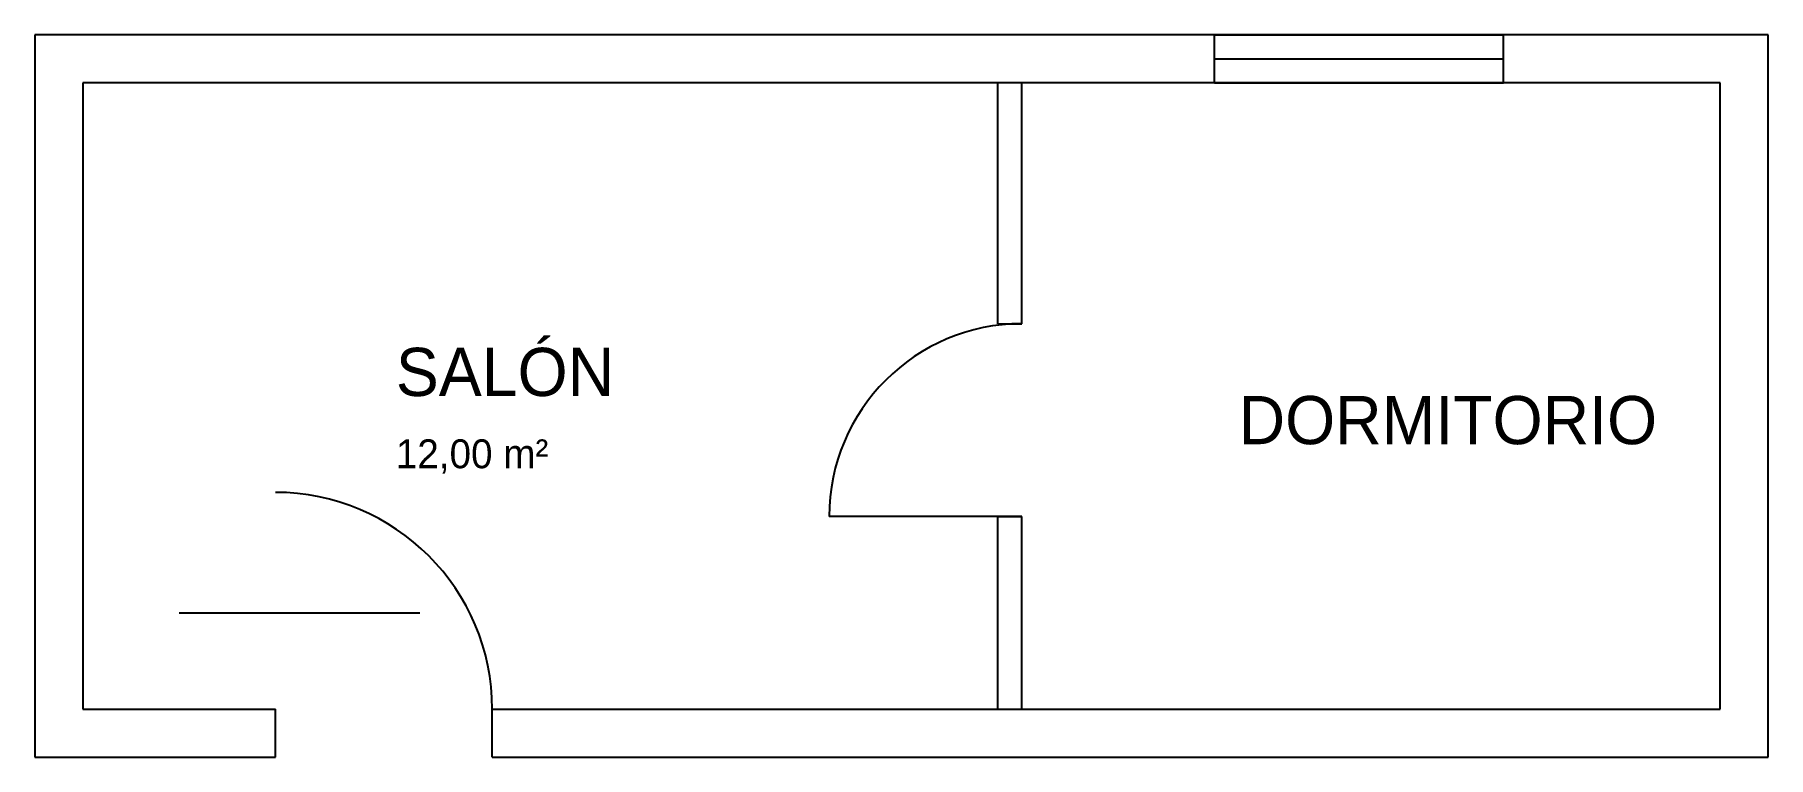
# Model space of a CAD drawing. Header units: millimetres. Extents: x 0 to 7200, y 0 to 3000.
import ezdxf

# ---------------------------------------------------------------- set-up
doc = ezdxf.new("R2010")
doc.units = ezdxf.units.MM
for name, color, linetype in [('MOBILIARIO', 7, 'Continuous'), ('MUROS', 7, 'Continuous'), ('PUERTAS', 7, 'Continuous'), ('TEXTOS', 7, 'Continuous'), ('VENTANAS', 7, 'Continuous')]:
    doc.layers.add(name, color=color, linetype=linetype)

# ---------------------------------------------------------------- blocks, each defined once
blk = doc.blocks.new('PUERTA_80')
blk.add_line((0, 0), (0, 800))
blk.add_arc((0, 0), 800, 0, 90)
blk = doc.blocks.new('VENTANA_120')
for p, q in [((0, 100), (1200, 100)), ((0, -100), (0, 100)), ((1200, -100), (1200, 100)), ((0, 0), (1200, 0)), ((0, -100), (1200, -100))]:
    blk.add_line(p, q)

msp = doc.modelspace()

# ---------------------------------------------------------------- linework, layer by layer
at = {"layer": 'MOBILIARIO'}
msp.add_line((600, 600), (1600, 600), dxfattribs=at)
at = {"layer": 'MUROS'}
for p, q in [((7200, 3000), (0, 3000)), ((0, 3000), (0, 0)), ((7200, 0), (7200, 3000)), ((7000, 2800), (200, 2800)), ((200, 2800), (200, 200)), ((4000, 1800), (4000, 2800)), ((4100, 1800), (4100, 2800)), ((7000, 200), (7000, 2800)), ((4000, 1800), (4100, 1800)), ((4000, 200), (4000, 1000)), ((4000, 1000), (4100, 1000)), ((4100, 200), (4100, 1000)), ((200, 200), (1000, 200)), ((1000, 0), (1000, 200)), ((1900, 200), (7000, 200)), ((1900, 0), (1900, 200)), ((0, 0), (1000, 0)), ((1900, 0), (7200, 0))]:
    msp.add_line(p, q, dxfattribs=at)
at = {"layer": 'PUERTAS'}
msp.add_arc((1000, 200), 900, 0, 90, dxfattribs=at)

# ---------------------------------------------------------------- block references
at = {"layer": 'PUERTAS', "rotation": 90}
msp.add_blockref('PUERTA_80', (4100, 1000), dxfattribs=at)
at = {"layer": 'VENTANAS'}
msp.add_blockref('VENTANA_120', (4900, 2900), dxfattribs=at)

# ---------------------------------------------------------------- texts
at = {"layer": 'TEXTOS'}
for s, height, p in [('SALÓN', 200, (1500, 1500)), ('12,00 m²', 120, (1500, 1200))]:
    msp.add_text(s, height=height, dxfattribs=at).set_placement(p)
at = {"layer": 'TEXTOS', "insert": (5000, 1500), "char_height": 200, "attachment_point": 1}
msp.add_mtext('DORMITORIO', dxfattribs=at)

doc.saveas('drawing.dxf')
